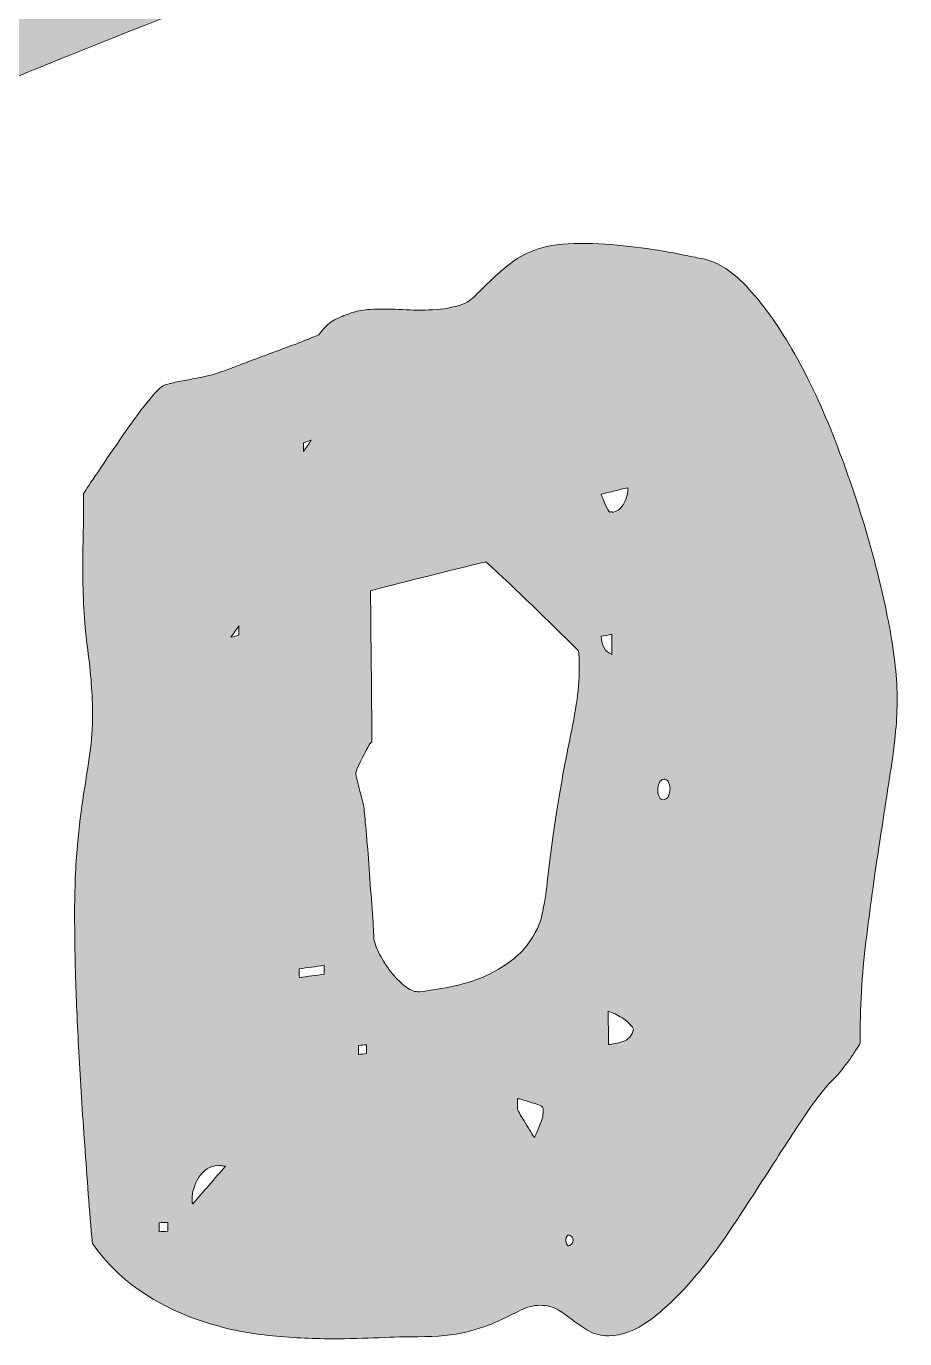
# Model space of a CAD drawing. Header units: inches. Extents: x 148 to 931, y -899 to -182.
# Drawn here: x 343.3 to 411.1, y -484.5 to -383.3 of the extents above; entities that cross this region are included whole.
import ezdxf

# ---------------------------------------------------------------- set-up
doc = ezdxf.new("R2010")
doc.units = ezdxf.units.IN
doc.header["$MEASUREMENT"] = 0
doc.layers.add('Layer 1', color=7, linetype='Continuous')

# ---------------------------------------------------------------- blocks, each defined once
blk = doc.blocks.new('block 5')
at = {"layer": 'Layer 1', "true_color": 0xffc000}
h = blk.add_hatch(color=40, dxfattribs=at)
h.dxf.hatch_style = 2
edge = h.paths.add_edge_path()
edge.add_spline(control_points=[(347.01, -451.91), (347.01, -449.79), (347.08, -447.99), (347.22, -446.5), (347.36, -445.02), (347.52, -443.7), (347.7, -442.54), (347.89, -441.38), (348.05, -440.33), (348.19, -439.37), (348.33, -438.41), (348.4, -437.42), (348.39, -436.4), (348.39, -434.87), (348.27, -433.2), (348.02, -431.39), (347.78, -429.59), (347.65, -427.63), (347.65, -425.5), (347.65, -425.28), (347.65, -424.88), (347.65, -424.29), (347.65, -423.7), (347.66, -423.08), (347.67, -422.42), (347.69, -421.77), (347.7, -421.15), (347.7, -420.56), (347.7, -419.97), (347.7, -419.57), (347.7, -419.34), (347.88, -419.05), (348.26, -418.48), (348.84, -417.62), (349.42, -416.76), (350.03, -415.86), (350.69, -414.91), (351.34, -413.96), (351.98, -413.09), (352.6, -412.3), (353.23, -411.52), (353.68, -411.07), (353.95, -410.96), (354.04, -410.92), (354.27, -410.86), (354.64, -410.78), (355, -410.7), (355.39, -410.63), (355.81, -410.55), (356.22, -410.47), (356.62, -410.39), (357, -410.31), (357.38, -410.23), (357.62, -410.17), (357.71, -410.14), (357.74, -410.13), (357.92, -410.07), (358.24, -409.96), (358.56, -409.86), (358.94, -409.72), (359.39, -409.55), (359.83, -409.38), (360.27, -409.21), (360.7, -409.05), (361.13, -408.89), (361.48, -408.76), (361.76, -408.66), (361.91, -408.6), (362.18, -408.49), (362.58, -408.35), (362.98, -408.2), (363.4, -408.04), (363.83, -407.89), (364.26, -407.73), (364.66, -407.57), (365.05, -407.41), (365.43, -407.25), (365.7, -407.15), (365.85, -407.09), (366.22, -406.57), (366.58, -406.21), (366.93, -406.01), (367.29, -405.81), (367.68, -405.63), (368.11, -405.48), (368.72, -405.25), (369.39, -405.13), (370.1, -405.11), (370.81, -405.09), (371.54, -405.1), (372.3, -405.14), (373.06, -405.18), (373.84, -405.19), (374.63, -405.16), (375.42, -405.12), (376.2, -404.98), (376.97, -404.72), (377.25, -404.63), (377.58, -404.41), (377.94, -404.04), (378.31, -403.68), (378.73, -403.27), (379.19, -402.82), (379.65, -402.37), (380.17, -401.93), (380.76, -401.49), (381.34, -401.05), (381.99, -400.72), (382.71, -400.48), (383.64, -400.17), (384.74, -400.02), (386.02, -400.03), (387.3, -400.04), (388.57, -400.12), (389.82, -400.26), (391.07, -400.4), (392.2, -400.57), (393.21, -400.77), (394.21, -400.96), (394.87, -401.1), (395.19, -401.17), (396.41, -401.33), (397.63, -402.05), (398.84, -403.34), (400.06, -404.63), (401.23, -406.25), (402.36, -408.2), (403.49, -410.14), (404.54, -412.34), (405.51, -414.78), (406.47, -417.22), (407.32, -419.68), (408.06, -422.15), (408.79, -424.61), (409.37, -426.97), (409.8, -429.21), (410.23, -431.45), (410.45, -433.35), (410.48, -434.92), (410.5, -436.4), (410.36, -438.14), (410.06, -440.14), (409.76, -442.13), (409.43, -444.29), (409.07, -446.61), (408.71, -448.92), (408.38, -451.36), (408.07, -453.9), (407.76, -456.44), (407.61, -459.05), (407.62, -461.75), (407.56, -461.87), (407.44, -462.06), (407.27, -462.32), (407.1, -462.58), (406.92, -462.84), (406.72, -463.12), (406.52, -463.4), (406.32, -463.65), (406.14, -463.89), (405.95, -464.12), (405.81, -464.28), (405.72, -464.37), (405.07, -464.98), (404.32, -465.9), (403.49, -467.14), (402.65, -468.37), (401.76, -469.74), (400.8, -471.24), (399.84, -472.74), (398.85, -474.27), (397.81, -475.84), (396.77, -477.41), (395.71, -478.82), (394.62, -480.07), (393.53, -481.32), (392.45, -482.33), (391.37, -483.13), (390.29, -483.93), (389.24, -484.32), (388.23, -484.32), (387.63, -484.32), (387.12, -484.2), (386.69, -483.95), (386.26, -483.71), (385.85, -483.43), (385.47, -483.13), (385.08, -482.83), (384.7, -482.56), (384.32, -482.32), (383.93, -482.08), (383.47, -481.96), (382.94, -481.97), (382.4, -481.97), (381.9, -482.1), (381.42, -482.35), (380.95, -482.59), (380.38, -482.87), (379.7, -483.19), (379.03, -483.51), (378.2, -483.79), (377.22, -484.03), (376.25, -484.27), (375, -484.39), (373.48, -484.39), (372.59, -484.39), (371.6, -484.42), (370.49, -484.47), (369.38, -484.52), (368.17, -484.55), (366.84, -484.55), (365.29, -484.55), (363.66, -484.46), (361.95, -484.29), (360.24, -484.12), (358.56, -483.76), (356.92, -483.22), (355.27, -482.69), (353.71, -481.93), (352.24, -480.96), (350.77, -480), (349.48, -478.74), (348.38, -477.19), (348.16, -474.65), (347.96, -472.11), (347.79, -469.59), (347.61, -467.06), (347.46, -464.68), (347.34, -462.45), (347.21, -460.22), (347.13, -458.19), (347.08, -456.36), (347.03, -454.53), (347.01, -453.05), (347.01, -451.91)], knot_values=[0, 0, 0, 0, 1, 1, 1, 2, 2, 2, 3, 3, 3, 4, 4, 4, 5, 5, 5, 6, 6, 6, 7, 7, 7, 8, 8, 8, 9, 9, 9, 10, 10, 10, 11, 11, 11, 12, 12, 12, 13, 13, 13, 14, 14, 14, 15, 15, 15, 16, 16, 16, 17, 17, 17, 18, 18, 18, 19, 19, 19, 20, 20, 20, 21, 21, 21, 22, 22, 22, 23, 23, 23, 24, 24, 24, 25, 25, 25, 26, 26, 26, 27, 27, 27, 28, 28, 28, 29, 29, 29, 30, 30, 30, 31, 31, 31, 32, 32, 32, 33, 33, 33, 34, 34, 34, 35, 35, 35, 36, 36, 36, 37, 37, 37, 38, 38, 38, 39, 39, 39, 40, 40, 40, 41, 41, 41, 42, 42, 42, 43, 43, 43, 44, 44, 44, 45, 45, 45, 46, 46, 46, 47, 47, 47, 48, 48, 48, 49, 49, 49, 50, 50, 50, 51, 51, 51, 52, 52, 52, 53, 53, 53, 54, 54, 54, 55, 55, 55, 56, 56, 56, 57, 57, 57, 58, 58, 58, 59, 59, 59, 60, 60, 60, 61, 61, 61, 62, 62, 62, 63, 63, 63, 64, 64, 64, 65, 65, 65, 66, 66, 66, 67, 67, 67, 68, 68, 68, 69, 69, 69, 70, 70, 70, 71, 71, 71, 72, 72, 72, 73, 73, 73, 74, 74, 74, 75, 75, 75, 76, 76, 76, 77, 77, 77, 78, 78, 78, 78], degree=3, periodic=1)
edge = h.paths.add_edge_path()
edge.add_spline(control_points=[(354.19, -475.57), (353.97, -475.58), (353.75, -475.59), (353.53, -475.6), (353.53, -475.83), (353.53, -476.06), (353.53, -476.29), (353.75, -476.28), (353.97, -476.27), (354.19, -476.26), (354.19, -476.03), (354.19, -475.8), (354.19, -475.57)], knot_values=[0, 0, 0, 0, 1, 1, 1, 2, 2, 2, 3, 3, 3, 4, 4, 4, 4], degree=3, periodic=1)
edge = h.paths.add_edge_path()
edge.add_spline(control_points=[(356.07, -473.79), (356.07, -473.82), (356.07, -473.88), (356.07, -473.97), (356.07, -474.05), (356.09, -474.11), (356.12, -474.14), (356.96, -473.18), (357.81, -472.21), (358.65, -471.23), (358.59, -471.23), (358.49, -471.22), (358.35, -471.2), (358.2, -471.17), (358.1, -471.16), (358.04, -471.17), (357.44, -471.21), (356.96, -471.52), (356.6, -472.09), (356.24, -472.66), (356.07, -473.23), (356.07, -473.79)], knot_values=[0, 0, 0, 0, 1, 1, 1, 2, 2, 2, 3, 3, 3, 4, 4, 4, 5, 5, 5, 6, 6, 6, 7, 7, 7, 7], degree=3, periodic=1)
edge = h.paths.add_edge_path()
edge.add_spline(control_points=[(359.68, -430.26), (359.67, -430.02), (359.67, -429.78), (359.67, -429.55), (359.47, -429.84), (359.27, -430.13), (359.07, -430.42), (359.27, -430.37), (359.48, -430.31), (359.68, -430.26)], knot_values=[0, 0, 0, 0, 1, 1, 1, 2, 2, 2, 3, 3, 3, 3], degree=3, periodic=1)
edge = h.paths.add_edge_path()
edge.add_spline(control_points=[(364.34, -456), (364.34, -456.23), (364.34, -456.45), (364.35, -456.68), (364.99, -456.59), (365.63, -456.51), (366.27, -456.42), (366.27, -456.2), (366.27, -455.97), (366.26, -455.74), (365.62, -455.83), (364.98, -455.92), (364.34, -456)], knot_values=[0, 0, 0, 0, 1, 1, 1, 2, 2, 2, 3, 3, 3, 4, 4, 4, 4], degree=3, periodic=1)
edge = h.paths.add_edge_path()
edge.add_spline(control_points=[(364.67, -415.41), (364.67, -415.63), (364.68, -415.86), (364.68, -416.08), (364.88, -415.79), (365.07, -415.5), (365.27, -415.21), (365.07, -415.28), (364.87, -415.34), (364.67, -415.41)], knot_values=[0, 0, 0, 0, 1, 1, 1, 2, 2, 2, 3, 3, 3, 3], degree=3, periodic=1)
edge = h.paths.add_edge_path()
edge.add_spline(control_points=[(369.84, -426.83), (369.88, -430.72), (369.92, -434.61), (369.95, -438.5), (369.86, -438.56), (369.75, -438.7), (369.63, -438.92), (369.51, -439.14), (369.38, -439.38), (369.24, -439.66), (369.1, -439.94), (368.98, -440.19), (368.87, -440.43), (368.76, -440.66), (368.71, -440.83), (368.71, -440.94), (368.71, -441.01), (368.75, -441.18), (368.81, -441.45), (368.88, -441.72), (368.95, -442), (369.03, -442.31), (369.11, -442.61), (369.18, -442.9), (369.25, -443.17), (369.32, -443.44), (369.35, -443.61), (369.35, -443.69), (369.38, -444.07), (369.44, -444.73), (369.53, -445.68), (369.62, -446.62), (369.7, -447.63), (369.77, -448.7), (369.84, -449.77), (369.92, -450.78), (369.99, -451.73), (370.06, -452.68), (370.1, -453.35), (370.1, -453.75), (370.2, -454.16), (370.38, -454.6), (370.63, -455.06), (370.89, -455.53), (371.19, -455.97), (371.54, -456.4), (371.89, -456.82), (372.24, -457.16), (372.61, -457.42), (372.97, -457.69), (373.31, -457.8), (373.62, -457.77), (375.95, -457.5), (377.75, -457.05), (379.03, -456.41), (380.31, -455.76), (381.28, -455.02), (381.93, -454.17), (382.58, -453.33), (382.98, -452.46), (383.14, -451.55), (383.31, -450.65), (383.43, -449.83), (383.51, -449.11), (383.77, -446.78), (384.03, -444.79), (384.31, -443.16), (384.59, -441.53), (384.85, -440.11), (385.1, -438.89), (385.35, -437.67), (385.56, -436.58), (385.72, -435.62), (385.88, -434.66), (385.95, -433.7), (385.94, -432.75), (385.94, -432.56), (385.93, -432.31), (385.93, -431.99), (385.92, -431.66), (385.91, -431.49), (385.87, -431.45), (383.49, -429.08), (381.12, -426.79), (378.75, -424.59), (375.77, -425.32), (372.81, -426.06), (369.84, -426.83)], knot_values=[0, 0, 0, 0, 1, 1, 1, 2, 2, 2, 3, 3, 3, 4, 4, 4, 5, 5, 5, 6, 6, 6, 7, 7, 7, 8, 8, 8, 9, 9, 9, 10, 10, 10, 11, 11, 11, 12, 12, 12, 13, 13, 13, 14, 14, 14, 15, 15, 15, 16, 16, 16, 17, 17, 17, 18, 18, 18, 19, 19, 19, 20, 20, 20, 21, 21, 21, 22, 22, 22, 23, 23, 23, 24, 24, 24, 25, 25, 25, 26, 26, 26, 27, 27, 27, 28, 28, 28, 29, 29, 29, 29], degree=3, periodic=1)
edge = h.paths.add_edge_path()
edge.add_spline(control_points=[(368.91, -462.61), (369.12, -462.59), (369.32, -462.57), (369.53, -462.55), (369.52, -462.32), (369.52, -462.09), (369.52, -461.86), (369.32, -461.88), (369.11, -461.9), (368.91, -461.92), (368.91, -462.15), (368.91, -462.38), (368.91, -462.61)], knot_values=[0, 0, 0, 0, 1, 1, 1, 2, 2, 2, 3, 3, 3, 4, 4, 4, 4], degree=3, periodic=1)
edge = h.paths.add_edge_path()
edge.add_spline(control_points=[(383.12, -466.67), (383.06, -466.6), (382.93, -466.54), (382.74, -466.47), (382.55, -466.41), (382.35, -466.35), (382.15, -466.29), (381.94, -466.23), (381.75, -466.17), (381.58, -466.11), (381.41, -466.05), (381.27, -466.02), (381.18, -466.03), (381.18, -466.29), (381.18, -466.55), (381.19, -466.81), (381.22, -466.92), (381.29, -467.07), (381.4, -467.27), (381.52, -467.47), (381.65, -467.68), (381.79, -467.91), (381.94, -468.15), (382.07, -468.37), (382.2, -468.59), (382.33, -468.8), (382.43, -468.95), (382.49, -469.02), (382.55, -468.9), (382.67, -468.64), (382.83, -468.24), (383, -467.83), (383.1, -467.57), (383.13, -467.46), (383.13, -467.42), (383.14, -467.35), (383.15, -467.23), (383.17, -467.12), (383.17, -467.04), (383.17, -467.01), (383.17, -466.93), (383.17, -466.86), (383.17, -466.78), (383.14, -466.75), (383.12, -466.71), (383.12, -466.67)], knot_values=[0, 0, 0, 0, 1, 1, 1, 2, 2, 2, 3, 3, 3, 4, 4, 4, 5, 5, 5, 6, 6, 6, 7, 7, 7, 8, 8, 8, 9, 9, 9, 10, 10, 10, 11, 11, 11, 12, 12, 12, 13, 13, 13, 14, 14, 14, 15, 15, 15, 15], degree=3, periodic=1)
edge = h.paths.add_edge_path()
edge.add_spline(control_points=[(385.19, -476.56), (385.09, -476.53), (385.03, -476.56), (384.98, -476.66), (384.93, -476.75), (384.91, -476.86), (384.91, -476.97), (384.91, -477.08), (384.94, -477.19), (384.99, -477.28), (385.04, -477.37), (385.11, -477.4), (385.2, -477.36), (385.39, -477.28), (385.48, -477.14), (385.48, -476.95), (385.48, -476.76), (385.38, -476.63), (385.19, -476.56)], knot_values=[0, 0, 0, 0, 1, 1, 1, 2, 2, 2, 3, 3, 3, 4, 4, 4, 5, 5, 5, 6, 6, 6, 6], degree=3, periodic=1)
edge = h.paths.add_edge_path()
edge.add_spline(control_points=[(387.65, -430.35), (387.66, -431.08), (387.93, -431.54), (388.47, -431.75), (388.46, -431.23), (388.45, -430.71), (388.45, -430.19), (388.18, -430.25), (387.91, -430.3), (387.65, -430.35)], knot_values=[0, 0, 0, 0, 1, 1, 1, 2, 2, 2, 3, 3, 3, 3], degree=3, periodic=1)
edge = h.paths.add_edge_path()
edge.add_spline(control_points=[(387.64, -419.38), (387.67, -419.49), (387.77, -419.73), (387.93, -420.11), (388.09, -420.5), (388.22, -420.72), (388.32, -420.77), (388.36, -420.76), (388.41, -420.75), (388.46, -420.74), (388.49, -420.73), (388.5, -420.74), (388.5, -420.76), (388.5, -420.78), (388.52, -420.78), (388.55, -420.77), (388.57, -420.77), (388.58, -420.77), (388.6, -420.76), (388.94, -420.68), (389.21, -420.45), (389.41, -420.05), (389.61, -419.66), (389.71, -419.27), (389.7, -418.88), (389.01, -419.05), (388.33, -419.21), (387.64, -419.38)], knot_values=[0, 0, 0, 0, 1, 1, 1, 2, 2, 2, 3, 3, 3, 4, 4, 4, 5, 5, 5, 6, 6, 6, 7, 7, 7, 8, 8, 8, 9, 9, 9, 9], degree=3, periodic=1)
edge = h.paths.add_edge_path()
edge.add_spline(control_points=[(388.21, -461.85), (388.53, -461.82), (388.9, -461.75), (389.32, -461.62), (389.74, -461.49), (390.02, -461.16), (390.14, -460.65), (389.91, -460.29), (389.61, -460), (389.25, -459.78), (388.88, -459.56), (388.53, -459.39), (388.18, -459.27), (388.19, -460.13), (388.2, -460.99), (388.21, -461.85)], knot_values=[0, 0, 0, 0, 1, 1, 1, 2, 2, 2, 3, 3, 3, 4, 4, 4, 5, 5, 5, 5], degree=3, periodic=1)
edge = h.paths.add_edge_path()
edge.add_spline(control_points=[(392.47, -441.38), (392.31, -441.4), (392.19, -441.5), (392.11, -441.67), (392.04, -441.83), (392, -442.02), (392.01, -442.24), (392.01, -442.45), (392.05, -442.63), (392.13, -442.77), (392.21, -442.91), (392.33, -442.98), (392.49, -442.95), (392.64, -442.93), (392.76, -442.83), (392.84, -442.67), (392.91, -442.5), (392.95, -442.31), (392.95, -442.1), (392.94, -441.88), (392.9, -441.7), (392.82, -441.56), (392.74, -441.42), (392.62, -441.36), (392.47, -441.38)], knot_values=[0, 0, 0, 0, 1, 1, 1, 2, 2, 2, 3, 3, 3, 4, 4, 4, 5, 5, 5, 6, 6, 6, 7, 7, 7, 8, 8, 8, 8], degree=3, periodic=1)
at = {"layer": 'Layer 1', "lineweight": 0}
for points, knots in [([(347.01, -451.91), (347.01, -449.79), (347.08, -447.99), (347.22, -446.5), (347.36, -445.02), (347.52, -443.7), (347.7, -442.54), (347.89, -441.38), (348.05, -440.33), (348.19, -439.37), (348.33, -438.41), (348.4, -437.42), (348.39, -436.4), (348.39, -434.87), (348.27, -433.2), (348.02, -431.39), (347.78, -429.59), (347.65, -427.63), (347.65, -425.5), (347.65, -425.28), (347.65, -424.88), (347.65, -424.29), (347.65, -423.7), (347.66, -423.08), (347.67, -422.42), (347.69, -421.77), (347.7, -421.15), (347.7, -420.56), (347.7, -419.97), (347.7, -419.57), (347.7, -419.34), (347.88, -419.05), (348.26, -418.48), (348.84, -417.62), (349.42, -416.76), (350.03, -415.86), (350.69, -414.91), (351.34, -413.96), (351.98, -413.09), (352.6, -412.3), (353.23, -411.52), (353.68, -411.07), (353.95, -410.96), (354.04, -410.92), (354.27, -410.86), (354.64, -410.78), (355, -410.7), (355.39, -410.63), (355.81, -410.55), (356.22, -410.47), (356.62, -410.39), (357, -410.31), (357.38, -410.23), (357.62, -410.17), (357.71, -410.14), (357.74, -410.13), (357.92, -410.07), (358.24, -409.96), (358.56, -409.86), (358.94, -409.72), (359.39, -409.55), (359.83, -409.38), (360.27, -409.21), (360.7, -409.05), (361.13, -408.89), (361.48, -408.76), (361.76, -408.66), (361.91, -408.6), (362.18, -408.49), (362.58, -408.35), (362.98, -408.2), (363.4, -408.04), (363.83, -407.89), (364.26, -407.73), (364.66, -407.57), (365.05, -407.41), (365.43, -407.25), (365.7, -407.15), (365.85, -407.09), (366.22, -406.57), (366.58, -406.21), (366.93, -406.01), (367.29, -405.81), (367.68, -405.63), (368.11, -405.48), (368.72, -405.25), (369.39, -405.13), (370.1, -405.11), (370.81, -405.09), (371.54, -405.1), (372.3, -405.14), (373.06, -405.18), (373.84, -405.19), (374.63, -405.16), (375.42, -405.12), (376.2, -404.98), (376.97, -404.72), (377.25, -404.63), (377.58, -404.41), (377.94, -404.04), (378.31, -403.68), (378.73, -403.27), (379.19, -402.82), (379.65, -402.37), (380.17, -401.93), (380.76, -401.49), (381.34, -401.05), (381.99, -400.72), (382.71, -400.48), (383.64, -400.17), (384.74, -400.02), (386.02, -400.03), (387.3, -400.04), (388.57, -400.12), (389.82, -400.26), (391.07, -400.4), (392.2, -400.57), (393.21, -400.77), (394.21, -400.96), (394.87, -401.1), (395.19, -401.17), (396.41, -401.33), (397.63, -402.05), (398.84, -403.34), (400.06, -404.63), (401.23, -406.25), (402.36, -408.2), (403.49, -410.14), (404.54, -412.34), (405.51, -414.78), (406.47, -417.22), (407.32, -419.68), (408.06, -422.15), (408.79, -424.61), (409.37, -426.97), (409.8, -429.21), (410.23, -431.45), (410.45, -433.35), (410.48, -434.92), (410.5, -436.4), (410.36, -438.14), (410.06, -440.14), (409.76, -442.13), (409.43, -444.29), (409.07, -446.61), (408.71, -448.92), (408.38, -451.36), (408.07, -453.9), (407.76, -456.44), (407.61, -459.05), (407.62, -461.75), (407.56, -461.87), (407.44, -462.06), (407.27, -462.32), (407.1, -462.58), (406.92, -462.84), (406.72, -463.12), (406.52, -463.4), (406.32, -463.65), (406.14, -463.89), (405.95, -464.12), (405.81, -464.28), (405.72, -464.37), (405.07, -464.98), (404.32, -465.9), (403.49, -467.14), (402.65, -468.37), (401.76, -469.74), (400.8, -471.24), (399.84, -472.74), (398.85, -474.27), (397.81, -475.84), (396.77, -477.41), (395.71, -478.82), (394.62, -480.07), (393.53, -481.32), (392.45, -482.33), (391.37, -483.13), (390.29, -483.93), (389.24, -484.32), (388.23, -484.32), (387.63, -484.32), (387.12, -484.2), (386.69, -483.95), (386.26, -483.71), (385.85, -483.43), (385.47, -483.13), (385.08, -482.83), (384.7, -482.56), (384.32, -482.32), (383.93, -482.08), (383.47, -481.96), (382.94, -481.97), (382.4, -481.97), (381.9, -482.1), (381.42, -482.35), (380.95, -482.59), (380.38, -482.87), (379.7, -483.19), (379.03, -483.51), (378.2, -483.79), (377.22, -484.03), (376.25, -484.27), (375, -484.39), (373.48, -484.39), (372.59, -484.39), (371.6, -484.42), (370.49, -484.47), (369.38, -484.52), (368.17, -484.55), (366.84, -484.55), (365.29, -484.55), (363.66, -484.46), (361.95, -484.29), (360.24, -484.12), (358.56, -483.76), (356.92, -483.22), (355.27, -482.69), (353.71, -481.93), (352.24, -480.96), (350.77, -480), (349.48, -478.74), (348.38, -477.19), (348.16, -474.65), (347.96, -472.11), (347.79, -469.59), (347.61, -467.06), (347.46, -464.68), (347.34, -462.45), (347.21, -460.22), (347.13, -458.19), (347.08, -456.36), (347.03, -454.53), (347.01, -453.05), (347.01, -451.91)], [0, 0, 0, 0, 1, 1, 1, 2, 2, 2, 3, 3, 3, 4, 4, 4, 5, 5, 5, 6, 6, 6, 7, 7, 7, 8, 8, 8, 9, 9, 9, 10, 10, 10, 11, 11, 11, 12, 12, 12, 13, 13, 13, 14, 14, 14, 15, 15, 15, 16, 16, 16, 17, 17, 17, 18, 18, 18, 19, 19, 19, 20, 20, 20, 21, 21, 21, 22, 22, 22, 23, 23, 23, 24, 24, 24, 25, 25, 25, 26, 26, 26, 27, 27, 27, 28, 28, 28, 29, 29, 29, 30, 30, 30, 31, 31, 31, 32, 32, 32, 33, 33, 33, 34, 34, 34, 35, 35, 35, 36, 36, 36, 37, 37, 37, 38, 38, 38, 39, 39, 39, 40, 40, 40, 41, 41, 41, 42, 42, 42, 43, 43, 43, 44, 44, 44, 45, 45, 45, 46, 46, 46, 47, 47, 47, 48, 48, 48, 49, 49, 49, 50, 50, 50, 51, 51, 51, 52, 52, 52, 53, 53, 53, 54, 54, 54, 55, 55, 55, 56, 56, 56, 57, 57, 57, 58, 58, 58, 59, 59, 59, 60, 60, 60, 61, 61, 61, 62, 62, 62, 63, 63, 63, 64, 64, 64, 65, 65, 65, 66, 66, 66, 67, 67, 67, 68, 68, 68, 69, 69, 69, 70, 70, 70, 71, 71, 71, 72, 72, 72, 73, 73, 73, 74, 74, 74, 75, 75, 75, 76, 76, 76, 77, 77, 77, 78, 78, 78, 78]), ([(364.67, -415.41), (364.67, -415.63), (364.68, -415.86), (364.68, -416.08), (364.88, -415.79), (365.07, -415.5), (365.27, -415.21), (365.07, -415.28), (364.87, -415.34), (364.67, -415.41)], [0, 0, 0, 0, 1, 1, 1, 2, 2, 2, 3, 3, 3, 3]), ([(387.64, -419.38), (387.67, -419.49), (387.77, -419.73), (387.93, -420.11), (388.09, -420.5), (388.22, -420.72), (388.32, -420.77), (388.36, -420.76), (388.41, -420.75), (388.46, -420.74), (388.49, -420.73), (388.5, -420.74), (388.5, -420.76), (388.5, -420.78), (388.52, -420.78), (388.55, -420.77), (388.57, -420.77), (388.58, -420.77), (388.6, -420.76), (388.94, -420.68), (389.21, -420.45), (389.41, -420.05), (389.61, -419.66), (389.71, -419.27), (389.7, -418.88), (389.01, -419.05), (388.33, -419.21), (387.64, -419.38)], [0, 0, 0, 0, 1, 1, 1, 2, 2, 2, 3, 3, 3, 4, 4, 4, 5, 5, 5, 6, 6, 6, 7, 7, 7, 8, 8, 8, 9, 9, 9, 9]), ([(369.84, -426.83), (369.88, -430.72), (369.92, -434.61), (369.95, -438.5), (369.86, -438.56), (369.75, -438.7), (369.63, -438.92), (369.51, -439.14), (369.38, -439.38), (369.24, -439.66), (369.1, -439.94), (368.98, -440.19), (368.87, -440.43), (368.76, -440.66), (368.71, -440.83), (368.71, -440.94), (368.71, -441.01), (368.75, -441.18), (368.81, -441.45), (368.88, -441.72), (368.95, -442), (369.03, -442.31), (369.11, -442.61), (369.18, -442.9), (369.25, -443.17), (369.32, -443.44), (369.35, -443.61), (369.35, -443.69), (369.38, -444.07), (369.44, -444.73), (369.53, -445.68), (369.62, -446.62), (369.7, -447.63), (369.77, -448.7), (369.84, -449.77), (369.92, -450.78), (369.99, -451.73), (370.06, -452.68), (370.1, -453.35), (370.1, -453.75), (370.2, -454.16), (370.38, -454.6), (370.63, -455.06), (370.89, -455.53), (371.19, -455.97), (371.54, -456.4), (371.89, -456.82), (372.24, -457.16), (372.61, -457.42), (372.97, -457.69), (373.31, -457.8), (373.62, -457.77), (375.95, -457.5), (377.75, -457.05), (379.03, -456.41), (380.31, -455.76), (381.28, -455.02), (381.93, -454.17), (382.58, -453.33), (382.98, -452.46), (383.14, -451.55), (383.31, -450.65), (383.43, -449.83), (383.51, -449.11), (383.77, -446.78), (384.03, -444.79), (384.31, -443.16), (384.59, -441.53), (384.85, -440.11), (385.1, -438.89), (385.35, -437.67), (385.56, -436.58), (385.72, -435.62), (385.88, -434.66), (385.95, -433.7), (385.94, -432.75), (385.94, -432.56), (385.93, -432.31), (385.93, -431.99), (385.92, -431.66), (385.91, -431.49), (385.87, -431.45), (383.49, -429.08), (381.12, -426.79), (378.75, -424.59), (375.77, -425.32), (372.81, -426.06), (369.84, -426.83)], [0, 0, 0, 0, 1, 1, 1, 2, 2, 2, 3, 3, 3, 4, 4, 4, 5, 5, 5, 6, 6, 6, 7, 7, 7, 8, 8, 8, 9, 9, 9, 10, 10, 10, 11, 11, 11, 12, 12, 12, 13, 13, 13, 14, 14, 14, 15, 15, 15, 16, 16, 16, 17, 17, 17, 18, 18, 18, 19, 19, 19, 20, 20, 20, 21, 21, 21, 22, 22, 22, 23, 23, 23, 24, 24, 24, 25, 25, 25, 26, 26, 26, 27, 27, 27, 28, 28, 28, 29, 29, 29, 29]), ([(359.68, -430.26), (359.67, -430.02), (359.67, -429.78), (359.67, -429.55), (359.47, -429.84), (359.27, -430.13), (359.07, -430.42), (359.27, -430.37), (359.48, -430.31), (359.68, -430.26)], [0, 0, 0, 0, 1, 1, 1, 2, 2, 2, 3, 3, 3, 3]), ([(387.65, -430.35), (387.66, -431.08), (387.93, -431.54), (388.47, -431.75), (388.46, -431.23), (388.45, -430.71), (388.45, -430.19), (388.18, -430.25), (387.91, -430.3), (387.65, -430.35)], [0, 0, 0, 0, 1, 1, 1, 2, 2, 2, 3, 3, 3, 3]), ([(392.47, -441.38), (392.31, -441.4), (392.19, -441.5), (392.11, -441.67), (392.04, -441.83), (392, -442.02), (392.01, -442.24), (392.01, -442.45), (392.05, -442.63), (392.13, -442.77), (392.21, -442.91), (392.33, -442.98), (392.49, -442.95), (392.64, -442.93), (392.76, -442.83), (392.84, -442.67), (392.91, -442.5), (392.95, -442.31), (392.95, -442.1), (392.94, -441.88), (392.9, -441.7), (392.82, -441.56), (392.74, -441.42), (392.62, -441.36), (392.47, -441.38)], [0, 0, 0, 0, 1, 1, 1, 2, 2, 2, 3, 3, 3, 4, 4, 4, 5, 5, 5, 6, 6, 6, 7, 7, 7, 8, 8, 8, 8]), ([(364.34, -456), (364.34, -456.23), (364.34, -456.45), (364.35, -456.68), (364.99, -456.59), (365.63, -456.51), (366.27, -456.42), (366.27, -456.2), (366.27, -455.97), (366.26, -455.74), (365.62, -455.83), (364.98, -455.92), (364.34, -456)], [0, 0, 0, 0, 1, 1, 1, 2, 2, 2, 3, 3, 3, 4, 4, 4, 4]), ([(388.21, -461.85), (388.53, -461.82), (388.9, -461.75), (389.32, -461.62), (389.74, -461.49), (390.02, -461.16), (390.14, -460.65), (389.91, -460.29), (389.61, -460), (389.25, -459.78), (388.88, -459.56), (388.53, -459.39), (388.18, -459.27), (388.19, -460.13), (388.2, -460.99), (388.21, -461.85)], [0, 0, 0, 0, 1, 1, 1, 2, 2, 2, 3, 3, 3, 4, 4, 4, 5, 5, 5, 5]), ([(368.91, -462.61), (369.12, -462.59), (369.32, -462.57), (369.53, -462.55), (369.52, -462.32), (369.52, -462.09), (369.52, -461.86), (369.32, -461.88), (369.11, -461.9), (368.91, -461.92), (368.91, -462.15), (368.91, -462.38), (368.91, -462.61)], [0, 0, 0, 0, 1, 1, 1, 2, 2, 2, 3, 3, 3, 4, 4, 4, 4]), ([(383.12, -466.67), (383.06, -466.6), (382.93, -466.54), (382.74, -466.47), (382.55, -466.41), (382.35, -466.35), (382.15, -466.29), (381.94, -466.23), (381.75, -466.17), (381.58, -466.11), (381.41, -466.05), (381.27, -466.02), (381.18, -466.03), (381.18, -466.29), (381.18, -466.55), (381.19, -466.81), (381.22, -466.92), (381.29, -467.07), (381.4, -467.27), (381.52, -467.47), (381.65, -467.68), (381.79, -467.91), (381.94, -468.15), (382.07, -468.37), (382.2, -468.59), (382.33, -468.8), (382.43, -468.95), (382.49, -469.02), (382.55, -468.9), (382.67, -468.64), (382.83, -468.24), (383, -467.83), (383.1, -467.57), (383.13, -467.46), (383.13, -467.42), (383.14, -467.35), (383.15, -467.23), (383.17, -467.12), (383.17, -467.04), (383.17, -467.01), (383.17, -466.93), (383.17, -466.86), (383.17, -466.78), (383.14, -466.75), (383.12, -466.71), (383.12, -466.67)], [0, 0, 0, 0, 1, 1, 1, 2, 2, 2, 3, 3, 3, 4, 4, 4, 5, 5, 5, 6, 6, 6, 7, 7, 7, 8, 8, 8, 9, 9, 9, 10, 10, 10, 11, 11, 11, 12, 12, 12, 13, 13, 13, 14, 14, 14, 15, 15, 15, 15]), ([(356.07, -473.79), (356.07, -473.82), (356.07, -473.88), (356.07, -473.97), (356.07, -474.05), (356.09, -474.11), (356.12, -474.14), (356.96, -473.18), (357.81, -472.21), (358.65, -471.23), (358.59, -471.23), (358.49, -471.22), (358.35, -471.2), (358.2, -471.17), (358.1, -471.16), (358.04, -471.17), (357.44, -471.21), (356.96, -471.52), (356.6, -472.09), (356.24, -472.66), (356.07, -473.23), (356.07, -473.79)], [0, 0, 0, 0, 1, 1, 1, 2, 2, 2, 3, 3, 3, 4, 4, 4, 5, 5, 5, 6, 6, 6, 7, 7, 7, 7]), ([(354.19, -475.57), (353.97, -475.58), (353.75, -475.59), (353.53, -475.6), (353.53, -475.83), (353.53, -476.06), (353.53, -476.29), (353.75, -476.28), (353.97, -476.27), (354.19, -476.26), (354.19, -476.03), (354.19, -475.8), (354.19, -475.57)], [0, 0, 0, 0, 1, 1, 1, 2, 2, 2, 3, 3, 3, 4, 4, 4, 4]), ([(385.19, -476.56), (385.09, -476.53), (385.03, -476.56), (384.98, -476.66), (384.93, -476.75), (384.91, -476.86), (384.91, -476.97), (384.91, -477.08), (384.94, -477.19), (384.99, -477.28), (385.04, -477.37), (385.11, -477.4), (385.2, -477.36), (385.39, -477.28), (385.48, -477.14), (385.48, -476.95), (385.48, -476.76), (385.38, -476.63), (385.19, -476.56)], [0, 0, 0, 0, 1, 1, 1, 2, 2, 2, 3, 3, 3, 4, 4, 4, 5, 5, 5, 6, 6, 6, 6])]:
    blk.add_open_spline(points, degree=3, knots=knots, dxfattribs=at)
blk = doc.blocks.new('block 4')
at = {"layer": 'Layer 1'}
blk.add_blockref('block 5', (0, 0), dxfattribs=at)
blk = doc.blocks.new('block 8')
at = {"layer": 'Layer 1', "true_color": 0xce432c}
h = blk.add_hatch(color=22, dxfattribs=at)
h.dxf.hatch_style = 2
edge = h.paths.add_edge_path()
edge.add_spline(control_points=[(307.22, -403.49), (306.13, -400.4), (305.23, -397.85), (304.25, -395.05), (305.43, -394.3), (306.42, -393.55), (307.51, -393.01), (324.88, -384.4), (342.5, -376.49), (360.82, -369.99), (378.74, -363.62), (396.82, -357.8), (415.13, -352.76), (432.41, -347.99), (449.93, -344.29), (467.72, -341.87), (488.21, -339.07), (508.72, -336.66), (529.41, -336), (544.77, -335.51), (560.14, -335.32), (575.49, -336.11), (590.29, -336.86), (605, -338.5), (619.6, -341.11), (625.35, -342.14), (631.18, -342.71), (636.97, -343.53), (649.86, -345.35), (662.35, -348.92), (674.87, -352.28), (688.64, -355.97), (702.21, -360.32), (715.37, -365.9), (719.4, -367.61), (723.61, -368.88), (727.7, -370.47), (745.11, -377.21), (761.97, -385.15), (778.25, -394.3), (778.87, -394.66), (779.44, -395.12), (780.28, -395.69), (779.64, -398.32), (778.56, -400.72), (777.01, -403.19), (775.53, -402.56), (774.19, -402.04), (772.9, -401.42), (759.71, -395.12), (746.61, -388.61), (733.31, -382.55), (726.18, -379.31), (718.76, -376.64), (711.34, -374.06), (702.37, -370.95), (693.32, -368.07), (684.22, -365.34), (663.02, -358.98), (641.53, -353.84), (619.53, -351.07), (608.28, -349.65), (597.05, -348.04), (585.77, -347.06), (565.9, -345.32), (545.99, -344.37), (526.04, -345.96), (516.01, -346.77), (505.93, -346.98), (495.94, -348.04), (482.68, -349.45), (469.44, -351.03), (456.28, -353.43), (438.27, -356.72), (420.59, -361.27), (402.9, -365.84), (399.01, -366.84), (395.15, -367.99), (391.35, -369.26), (363.43, -378.62), (335.81, -388.73), (309.68, -402.48), (309.06, -402.81), (308.38, -403.02), (307.22, -403.49)], knot_values=[0, 0, 0, 0, 1, 1, 1, 2, 2, 2, 3, 3, 3, 4, 4, 4, 5, 5, 5, 6, 6, 6, 7, 7, 7, 8, 8, 8, 9, 9, 9, 10, 10, 10, 11, 11, 11, 12, 12, 12, 13, 13, 13, 14, 14, 14, 15, 15, 15, 16, 16, 16, 17, 17, 17, 18, 18, 18, 19, 19, 19, 20, 20, 20, 21, 21, 21, 22, 22, 22, 23, 23, 23, 24, 24, 24, 25, 25, 25, 26, 26, 26, 27, 27, 27, 28, 28, 28, 28], degree=3, periodic=1)
at = {"layer": 'Layer 1', "lineweight": 0}
blk.add_open_spline([(307.22, -403.49), (306.13, -400.4), (305.23, -397.85), (304.25, -395.05), (305.43, -394.3), (306.42, -393.55), (307.51, -393.01), (324.88, -384.4), (342.5, -376.49), (360.82, -369.99), (378.74, -363.62), (396.82, -357.8), (415.13, -352.76), (432.41, -347.99), (449.93, -344.29), (467.72, -341.87), (488.21, -339.07), (508.72, -336.66), (529.41, -336), (544.77, -335.51), (560.14, -335.32), (575.49, -336.11), (590.29, -336.86), (605, -338.5), (619.6, -341.11), (625.35, -342.14), (631.18, -342.71), (636.97, -343.53), (649.86, -345.35), (662.35, -348.92), (674.87, -352.28), (688.64, -355.97), (702.21, -360.32), (715.37, -365.9), (719.4, -367.61), (723.61, -368.88), (727.7, -370.47), (745.11, -377.21), (761.97, -385.15), (778.25, -394.3), (778.87, -394.66), (779.44, -395.12), (780.28, -395.69), (779.64, -398.32), (778.56, -400.72), (777.01, -403.19), (775.53, -402.56), (774.19, -402.04), (772.9, -401.42), (759.71, -395.12), (746.61, -388.61), (733.31, -382.55), (726.18, -379.31), (718.76, -376.64), (711.34, -374.06), (702.37, -370.95), (693.32, -368.07), (684.22, -365.34), (663.02, -358.98), (641.53, -353.84), (619.53, -351.07), (608.28, -349.65), (597.05, -348.04), (585.77, -347.06), (565.9, -345.32), (545.99, -344.37), (526.04, -345.96), (516.01, -346.77), (505.93, -346.98), (495.94, -348.04), (482.68, -349.45), (469.44, -351.03), (456.28, -353.43), (438.27, -356.72), (420.59, -361.27), (402.9, -365.84), (399.01, -366.84), (395.15, -367.99), (391.35, -369.26), (363.43, -378.62), (335.81, -388.73), (309.68, -402.48), (309.06, -402.81), (308.38, -403.02), (307.22, -403.49)], degree=3, knots=[0, 0, 0, 0, 1, 1, 1, 2, 2, 2, 3, 3, 3, 4, 4, 4, 5, 5, 5, 6, 6, 6, 7, 7, 7, 8, 8, 8, 9, 9, 9, 10, 10, 10, 11, 11, 11, 12, 12, 12, 13, 13, 13, 14, 14, 14, 15, 15, 15, 16, 16, 16, 17, 17, 17, 18, 18, 18, 19, 19, 19, 20, 20, 20, 21, 21, 21, 22, 22, 22, 23, 23, 23, 24, 24, 24, 25, 25, 25, 26, 26, 26, 27, 27, 27, 28, 28, 28, 28], dxfattribs=at)
blk = doc.blocks.new('block 2')
at = {"layer": 'Layer 1'}
for name in ['block 8', 'block 4']:
    blk.add_blockref(name, (0, 0), dxfattribs=at)

msp = doc.modelspace()

# ---------------------------------------------------------------- block references
at = {"layer": 'Layer 1'}
msp.add_blockref('block 2', (0, 0), dxfattribs=at)

doc.saveas('drawing.dxf')
